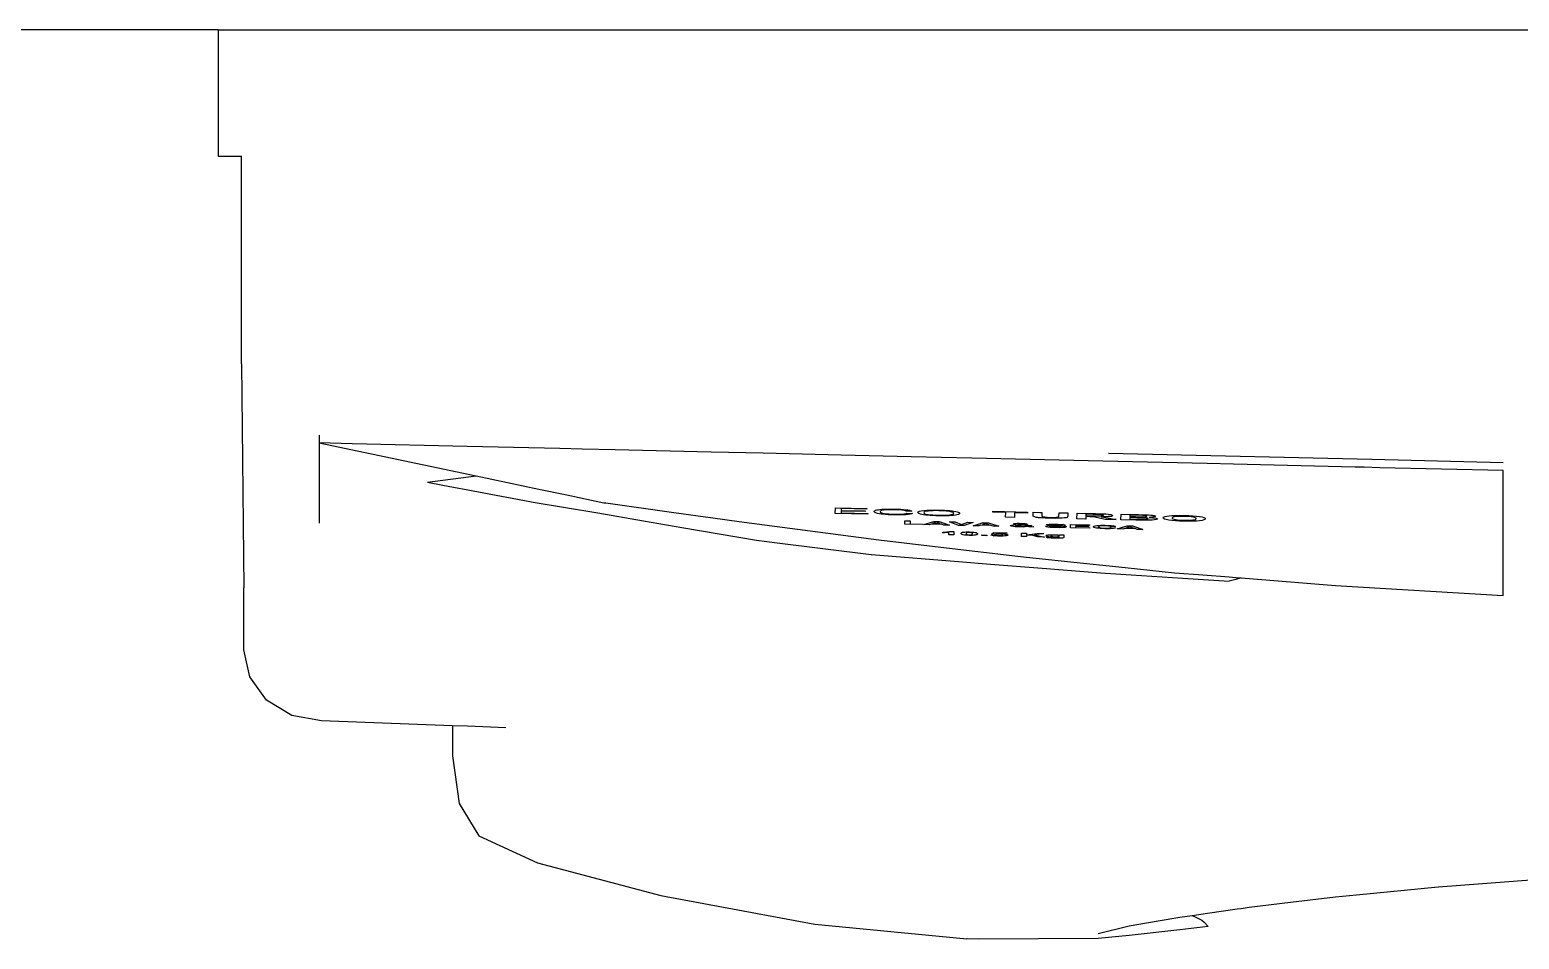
# Model space of a CAD drawing. Header units: metres. Extents: x 244.4 to 340.3, y -4.1 to 64.3.
# Drawn here: x 263.0566 to 263.2466, y 48.2439 to 48.36 of the extents above; entities that cross this region are included whole.
import ezdxf

# ---------------------------------------------------------------- set-up
doc = ezdxf.new("R2010")
doc.units = ezdxf.units.M
doc.layers.add('Edges', color=7, linetype='Continuous')

# ---------------------------------------------------------------- blocks, each defined once
blk = doc.blocks.new('Laundry Service Area pl')
at = {"layer": 'Edges'}
for p, q in [((3.4977, 2.41611), (2.7739, 2.41611)), ((3.4977, 2.41611), (3.4977, 2.39996)), ((3.4977, 2.41611), (3.49866, 2.41611)), ((3.49866, 2.41611), (3.50145, 2.41611)), ((3.50145, 2.41611), (3.50563, 2.41611)), ((3.50563, 2.41611), (3.51027, 2.41611)), ((3.51027, 2.41611), (3.55056, 2.41611)), ((3.55056, 2.41611), (3.55745, 2.41611)), ((3.55745, 2.41611), (3.56288, 2.41611)), ((3.56288, 2.41611), (4.06249, 2.41611)), ((3.4977, 2.39996), (3.50065, 2.39996)), ((3.50065, 2.37347), (3.50065, 2.39996)), ((3.50065, 2.37347), (3.50097, 2.3449)), ((3.51056, 2.36438), (3.51056, 2.36338)), ((3.51056, 2.36338), (3.53059, 2.35916)), ((3.51056, 2.36338), (3.51056, 2.35959)), ((3.51477, 2.36328), (3.51056, 2.36338)), ((3.52944, 2.36294), (3.51477, 2.36328)), ((3.54128, 2.36267), (3.52944, 2.36294)), ((3.54413, 2.3626), (3.54128, 2.36267)), ((3.54833, 2.3625), (3.54413, 2.3626)), ((3.56057, 2.36221), (3.54833, 2.3625)), ((3.56721, 2.36206), (3.56057, 2.36221)), ((3.57717, 2.36183), (3.56721, 2.36206)), ((3.58609, 2.36162), (3.57717, 2.36183)), ((3.59383, 2.36144), (3.58609, 2.36162)), ((3.62805, 2.36164), (3.61127, 2.36203)), ((3.64484, 2.36125), (3.62805, 2.36164)), ((3.60497, 2.36118), (3.59383, 2.36144)), ((3.61052, 2.36105), (3.60497, 2.36118)), ((3.62386, 2.36074), (3.61052, 2.36105)), ((3.62721, 2.36066), (3.62386, 2.36074)), ((3.64274, 2.36029), (3.62721, 2.36066)), ((3.64388, 2.36027), (3.64274, 2.36029)), ((3.64589, 2.36022), (3.64388, 2.36027)), ((3.66162, 2.36085), (3.64484, 2.36125)), ((3.66162, 2.35985), (3.64589, 2.36022)), ((3.66162, 2.34389), (3.66162, 2.35985)), ((3.51056, 2.35959), (3.51056, 2.35759)), ((3.52437, 2.35837), (3.53059, 2.35916)), ((3.52437, 2.35837), (3.52633, 2.358)), ((3.52633, 2.358), (3.53088, 2.35715)), ((3.53059, 2.35916), (3.53858, 2.35749)), ((3.51056, 2.35759), (3.51056, 2.35552)), ((3.53088, 2.35715), (3.53746, 2.35592)), ((3.53746, 2.35592), (3.53789, 2.35584)), ((3.53858, 2.35749), (3.54217, 2.35674)), ((3.54217, 2.35674), (3.54688, 2.35575)), ((3.51056, 2.35552), (3.51056, 2.35315)), ((3.53789, 2.35584), (3.5461, 2.35444)), ((3.5461, 2.35444), (3.55194, 2.35344)), ((3.54688, 2.35575), (3.54713, 2.35572)), ((3.54713, 2.35572), (3.55582, 2.35451)), ((3.55582, 2.35451), (3.56079, 2.35381)), ((3.5764, 2.35437), (3.57642, 2.35509)), ((3.58055, 2.35428), (3.5764, 2.35437)), ((3.57642, 2.35509), (3.58044, 2.355)), ((3.57715, 2.35468), (3.57714, 2.35444)), ((3.57714, 2.35444), (3.58055, 2.35437)), ((3.57716, 2.35499), (3.57715, 2.35477)), ((3.57715, 2.35477), (3.58022, 2.3547)), ((3.58022, 2.35462), (3.57715, 2.35468)), ((3.58044, 2.35492), (3.57716, 2.35499)), ((3.58022, 2.3547), (3.58022, 2.35462)), ((3.58044, 2.355), (3.58044, 2.35492)), ((3.58055, 2.35437), (3.58055, 2.35428)), ((3.58136, 2.35463), (3.58138, 2.35468)), ((3.58143, 2.35453), (3.58136, 2.35463)), ((3.58138, 2.35468), (3.58145, 2.35473)), ((3.58165, 2.35443), (3.58143, 2.35453)), ((3.58145, 2.35473), (3.58155, 2.35478)), ((3.58155, 2.35478), (3.5817, 2.35482)), ((3.58181, 2.35438), (3.58165, 2.35443)), ((3.5817, 2.35482), (3.58188, 2.35485)), ((3.58201, 2.35434), (3.58181, 2.35438)), ((3.58188, 2.35485), (3.5821, 2.35488)), ((3.58224, 2.3543), (3.58201, 2.35434)), ((3.5821, 2.35488), (3.58236, 2.35491)), ((3.58216, 2.35468), (3.58212, 2.35461)), ((3.58212, 2.35461), (3.58217, 2.35452)), ((3.5823, 2.35475), (3.58216, 2.35468)), ((3.58217, 2.35452), (3.58232, 2.35445)), ((3.5825, 2.35427), (3.58224, 2.3543)), ((3.58254, 2.3548), (3.5823, 2.35475)), ((3.58232, 2.35445), (3.58258, 2.35438)), ((3.58236, 2.35491), (3.58265, 2.35492)), ((3.5828, 2.35425), (3.5825, 2.35427)), ((3.5829, 2.35484), (3.58254, 2.3548)), ((3.58258, 2.35438), (3.58276, 2.35435)), ((3.58265, 2.35492), (3.58296, 2.35494)), ((3.58276, 2.35435), (3.58296, 2.35433)), ((3.58315, 2.35422), (3.5828, 2.35425)), ((3.58313, 2.35485), (3.5829, 2.35484)), ((3.58296, 2.35494), (3.58329, 2.35494)), ((3.58296, 2.35433), (3.58325, 2.35431)), ((3.58339, 2.35486), (3.58313, 2.35485)), ((3.58321, 2.35422), (3.58315, 2.35422)), ((3.58353, 2.35421), (3.58321, 2.35422)), ((3.58325, 2.35431), (3.58341, 2.3543)), ((3.58329, 2.35494), (3.58349, 2.35494)), ((3.58346, 2.35486), (3.58339, 2.35486)), ((3.58341, 2.3543), (3.5839, 2.35428)), ((3.58398, 2.35486), (3.58346, 2.35486)), ((3.58349, 2.35494), (3.58363, 2.35494)), ((3.58396, 2.35419), (3.58353, 2.35421)), ((3.58363, 2.35494), (3.58399, 2.35494)), ((3.5839, 2.35428), (3.5842, 2.35427)), ((3.58438, 2.35419), (3.58396, 2.35419)), ((3.58449, 2.35484), (3.58398, 2.35486)), ((3.58399, 2.35494), (3.58439, 2.35493)), ((3.5842, 2.35427), (3.58447, 2.35428)), ((3.58476, 2.35419), (3.58438, 2.35419)), ((3.58439, 2.35493), (3.58476, 2.35491)), ((3.58447, 2.35428), (3.58472, 2.35428)), ((3.5849, 2.3548), (3.58449, 2.35484)), ((3.58472, 2.35428), (3.58495, 2.3543)), ((3.58476, 2.35491), (3.58509, 2.35488)), ((3.58511, 2.3542), (3.58476, 2.35419)), ((3.58507, 2.35478), (3.5849, 2.3548)), ((3.58495, 2.3543), (3.58515, 2.35432)), ((3.58522, 2.35475), (3.58507, 2.35478)), ((3.58509, 2.35488), (3.58539, 2.35485)), ((3.58543, 2.35422), (3.58511, 2.3542)), ((3.58515, 2.35432), (3.58531, 2.35435)), ((3.58546, 2.35467), (3.58522, 2.35475)), ((3.58531, 2.35435), (3.58544, 2.35438)), ((3.58539, 2.35485), (3.58566, 2.35482)), ((3.58571, 2.35425), (3.58543, 2.35422)), ((3.58544, 2.35438), (3.58553, 2.35442)), ((3.58618, 2.35468), (3.58546, 2.35467)), ((3.58553, 2.35442), (3.58627, 2.35438)), ((3.58566, 2.35482), (3.58587, 2.35478)), ((3.58594, 2.35429), (3.58571, 2.35425)), ((3.58587, 2.35478), (3.58605, 2.35473)), ((3.58613, 2.35433), (3.58594, 2.35429)), ((3.58605, 2.35473), (3.58618, 2.35468)), ((3.58627, 2.35438), (3.58613, 2.35433)), ((3.58695, 2.35449), (3.587, 2.35457)), ((3.58703, 2.3544), (3.58695, 2.35449)), ((3.587, 2.35457), (3.58714, 2.35465)), ((3.58727, 2.3543), (3.58703, 2.3544)), ((3.58714, 2.35465), (3.58738, 2.35471)), ((3.58744, 2.35426), (3.58727, 2.3543)), ((3.58738, 2.35471), (3.5877, 2.35476)), ((3.58766, 2.35422), (3.58744, 2.35426)), ((3.58791, 2.35418), (3.58766, 2.35422)), ((3.5877, 2.35476), (3.5881, 2.35479)), ((3.58775, 2.35455), (3.58771, 2.35447)), ((3.58771, 2.35447), (3.58774, 2.35441)), ((3.58774, 2.35441), (3.58784, 2.35435)), ((3.58785, 2.35461), (3.58775, 2.35455)), ((3.58784, 2.35435), (3.58801, 2.3543)), ((3.58803, 2.35466), (3.58785, 2.35461)), ((3.5882, 2.35415), (3.58791, 2.35418)), ((3.58801, 2.3543), (3.58824, 2.35426)), ((3.58828, 2.35469), (3.58803, 2.35466)), ((3.5881, 2.35479), (3.58856, 2.35481)), ((3.58852, 2.35412), (3.5882, 2.35415)), ((3.58824, 2.35426), (3.58853, 2.35422)), ((3.58858, 2.35472), (3.58828, 2.35469)), ((3.58886, 2.3541), (3.58852, 2.35412)), ((3.58853, 2.35422), (3.58885, 2.35419)), ((3.58856, 2.35481), (3.58906, 2.35482)), ((3.5889, 2.35473), (3.58858, 2.35472)), ((3.58885, 2.35419), (3.58921, 2.35417)), ((3.58922, 2.35408), (3.58886, 2.3541)), ((3.58925, 2.35474), (3.5889, 2.35473)), ((3.58906, 2.35482), (3.58962, 2.35481)), ((3.58921, 2.35417), (3.5896, 2.35415)), ((3.5896, 2.35407), (3.58922, 2.35408)), ((3.58962, 2.35473), (3.58925, 2.35474)), ((3.5896, 2.35415), (3.58999, 2.35415)), ((3.58995, 2.35407), (3.5896, 2.35407)), ((3.58962, 2.35481), (3.59, 2.3548)), ((3.59015, 2.35471), (3.58962, 2.35473)), ((3.5903, 2.35407), (3.58995, 2.35407)), ((3.58999, 2.35415), (3.59035, 2.35415)), ((3.59, 2.3548), (3.59035, 2.35479)), ((3.59061, 2.35468), (3.59015, 2.35471)), ((3.59063, 2.35407), (3.5903, 2.35407)), ((3.59035, 2.35479), (3.59069, 2.35476)), ((3.59035, 2.35415), (3.59068, 2.35417)), ((3.591, 2.35462), (3.59061, 2.35468)), ((3.59095, 2.35409), (3.59063, 2.35407)), ((3.59068, 2.35417), (3.59096, 2.3542)), ((3.59069, 2.35476), (3.59101, 2.35474)), ((3.59124, 2.3541), (3.59095, 2.35409)), ((3.59096, 2.3542), (3.5912, 2.35423)), ((3.59128, 2.35456), (3.591, 2.35462)), ((3.59101, 2.35474), (3.5913, 2.3547)), ((3.5912, 2.35423), (3.59137, 2.35428)), ((3.5915, 2.35413), (3.59124, 2.3541)), ((3.59145, 2.35448), (3.59128, 2.35456)), ((3.5913, 2.3547), (3.59155, 2.35467)), ((3.59137, 2.35428), (3.59147, 2.35434)), ((3.59151, 2.3544), (3.59145, 2.35448)), ((3.59147, 2.35434), (3.59151, 2.3544)), ((3.59173, 2.35416), (3.5915, 2.35413)), ((3.59155, 2.35467), (3.59177, 2.35463)), ((3.59192, 2.35419), (3.59173, 2.35416)), ((3.59177, 2.35463), (3.59195, 2.35458)), ((3.59207, 2.35424), (3.59192, 2.35419)), ((3.59195, 2.35458), (3.59209, 2.35454)), ((3.59218, 2.35428), (3.59207, 2.35424)), ((3.59209, 2.35454), (3.59219, 2.35449)), ((3.59224, 2.35433), (3.59218, 2.35428)), ((3.59219, 2.35449), (3.59225, 2.35444)), ((3.59226, 2.35438), (3.59224, 2.35433)), ((3.59225, 2.35444), (3.59226, 2.35438)), ((3.59651, 2.35453), (3.59651, 2.35465)), ((3.59651, 2.35465), (3.60093, 2.35456)), ((3.59816, 2.35449), (3.59651, 2.35453)), ((3.59814, 2.3539), (3.59816, 2.35449)), ((3.59928, 2.35447), (3.59926, 2.35387)), ((3.60092, 2.35443), (3.59928, 2.35447)), ((3.60093, 2.35456), (3.60092, 2.35443)), ((3.60163, 2.35416), (3.60164, 2.35454)), ((3.60166, 2.35405), (3.60163, 2.35416)), ((3.60164, 2.35454), (3.60251, 2.35452)), ((3.60174, 2.35397), (3.60166, 2.35405)), ((3.60251, 2.35452), (3.60277, 2.35451)), ((3.60277, 2.35451), (3.60275, 2.35413)), ((3.60275, 2.35413), (3.60279, 2.354)), ((3.60279, 2.354), (3.60291, 2.35396)), ((3.60489, 2.35395), (3.60494, 2.35407)), ((3.60494, 2.35407), (3.60495, 2.35447)), ((3.60495, 2.35447), (3.60607, 2.35444)), ((3.60606, 2.35406), (3.60604, 2.35395)), ((3.60607, 2.35444), (3.60606, 2.35406)), ((3.60724, 2.3537), (3.60726, 2.35442)), ((3.60726, 2.35442), (3.60962, 2.35437)), ((3.60837, 2.35397), (3.60836, 2.35367)), ((3.60838, 2.35427), (3.60837, 2.35409)), ((3.60837, 2.35409), (3.6092, 2.35407)), ((3.6086, 2.35397), (3.60837, 2.35397)), ((3.60925, 2.35425), (3.60838, 2.35427)), ((3.6092, 2.35407), (3.60986, 2.35406)), ((3.61007, 2.35423), (3.60925, 2.35425)), ((3.60962, 2.35437), (3.61039, 2.35434)), ((3.60986, 2.35406), (3.61021, 2.35406)), ((3.61031, 2.35422), (3.61007, 2.35423)), ((3.61021, 2.35406), (3.61039, 2.35406)), ((3.61049, 2.35419), (3.61031, 2.35422)), ((3.61039, 2.35434), (3.61091, 2.35432)), ((3.61039, 2.35406), (3.61052, 2.35408)), ((3.6106, 2.35417), (3.61049, 2.35419)), ((3.61052, 2.35408), (3.61061, 2.3541)), ((3.61064, 2.35413), (3.6106, 2.35417)), ((3.61061, 2.3541), (3.61064, 2.35413)), ((3.61091, 2.35432), (3.61127, 2.35428)), ((3.61142, 2.35399), (3.61122, 2.35397)), ((3.61127, 2.35428), (3.61156, 2.35423)), ((3.61159, 2.35401), (3.61142, 2.35399)), ((3.61156, 2.35423), (3.61174, 2.35418)), ((3.6117, 2.35404), (3.61159, 2.35401)), ((3.61177, 2.35408), (3.6117, 2.35404)), ((3.61174, 2.35418), (3.61179, 2.35412)), ((3.61179, 2.35412), (3.61177, 2.35408)), ((3.61284, 2.35357), (3.61286, 2.35429)), ((3.61286, 2.35429), (3.61508, 2.35425)), ((3.61398, 2.35415), (3.61397, 2.35398)), ((3.61397, 2.35398), (3.61471, 2.35397)), ((3.61462, 2.35414), (3.61398, 2.35415)), ((3.61558, 2.35411), (3.61462, 2.35414)), ((3.61508, 2.35425), (3.61606, 2.35422)), ((3.61583, 2.3541), (3.61558, 2.35411)), ((3.616, 2.35408), (3.61583, 2.3541)), ((3.61598, 2.35397), (3.6161, 2.35399)), ((3.61611, 2.35405), (3.616, 2.35408)), ((3.61606, 2.35422), (3.61637, 2.3542)), ((3.6161, 2.35399), (3.61614, 2.35402)), ((3.61614, 2.35402), (3.61611, 2.35405)), ((3.61637, 2.3542), (3.61664, 2.35417)), ((3.61664, 2.35417), (3.61688, 2.35414)), ((3.61688, 2.35414), (3.61707, 2.35411)), ((3.61707, 2.35411), (3.61719, 2.35406)), ((3.61724, 2.35402), (3.61718, 2.35397)), ((3.61719, 2.35406), (3.61724, 2.35402)), ((3.61829, 2.35391), (3.61848, 2.35399)), ((3.61848, 2.35399), (3.61871, 2.35404)), ((3.61871, 2.35404), (3.619, 2.35408)), ((3.619, 2.35408), (3.61935, 2.35411)), ((3.61935, 2.35411), (3.61972, 2.35413)), ((3.61972, 2.35413), (3.62028, 2.35414)), ((3.62004, 2.35399), (3.61981, 2.35397)), ((3.6203, 2.354), (3.62004, 2.35399)), ((3.62028, 2.35414), (3.62092, 2.35413)), ((3.6206, 2.35401), (3.6203, 2.354)), ((3.62093, 2.35401), (3.6206, 2.35401)), ((3.62092, 2.35413), (3.6215, 2.35411)), ((3.62126, 2.354), (3.62093, 2.35401)), ((3.62155, 2.35398), (3.62126, 2.354)), ((3.6215, 2.35411), (3.62185, 2.35409)), ((3.62181, 2.35395), (3.62155, 2.35398)), ((3.62185, 2.35409), (3.62202, 2.35408)), ((3.62202, 2.35408), (3.62248, 2.35404)), ((3.62248, 2.35404), (3.62288, 2.35399)), ((3.62288, 2.35399), (3.6232, 2.35393)), ((3.55194, 2.35344), (3.55685, 2.3526)), ((3.55685, 2.3526), (3.56636, 2.35098)), ((3.56079, 2.35381), (3.56415, 2.35334)), ((3.56415, 2.35334), (3.57061, 2.35251)), ((3.57061, 2.35251), (3.58197, 2.35103)), ((3.58529, 2.35301), (3.5853, 2.35343)), ((3.58757, 2.35295), (3.58529, 2.35301)), ((3.5853, 2.35343), (3.58595, 2.35342)), ((3.58595, 2.35342), (3.58594, 2.35306)), ((3.58594, 2.35306), (3.58757, 2.35303)), ((3.58757, 2.35303), (3.58757, 2.35295)), ((3.58771, 2.35295), (3.58898, 2.35336)), ((3.5884, 2.35294), (3.58771, 2.35295)), ((3.58867, 2.35303), (3.5884, 2.35294)), ((3.58997, 2.353), (3.58867, 2.35303)), ((3.58932, 2.35325), (3.58887, 2.3531)), ((3.58887, 2.3531), (3.58976, 2.35308)), ((3.58898, 2.35336), (3.58967, 2.35334)), ((3.58976, 2.35308), (3.58932, 2.35325)), ((3.58967, 2.35334), (3.59096, 2.35288)), ((3.59025, 2.35289), (3.58997, 2.353)), ((3.59096, 2.35288), (3.59025, 2.35289)), ((3.59088, 2.35204), (3.59103, 2.35208)), ((3.59214, 2.35285), (3.59099, 2.35331)), ((3.59099, 2.35331), (3.5917, 2.35329)), ((3.59103, 2.35208), (3.59153, 2.35207)), ((3.5917, 2.35329), (3.59251, 2.35296)), ((3.59283, 2.35284), (3.59214, 2.35285)), ((3.59251, 2.35296), (3.59331, 2.35326)), ((3.59401, 2.35324), (3.59283, 2.35284)), ((3.59331, 2.35326), (3.59401, 2.35324)), ((3.594, 2.35281), (3.59528, 2.35321)), ((3.5947, 2.35279), (3.594, 2.35281)), ((3.59497, 2.35289), (3.5947, 2.35279)), ((3.59626, 2.35286), (3.59497, 2.35289)), ((3.59561, 2.35311), (3.59517, 2.35296)), ((3.59517, 2.35296), (3.59605, 2.35294)), ((3.59528, 2.35321), (3.59597, 2.3532)), ((3.59605, 2.35294), (3.59561, 2.35311)), ((3.59597, 2.3532), (3.59726, 2.35274)), ((3.59654, 2.35275), (3.59626, 2.35286)), ((3.59726, 2.35274), (3.59654, 2.35275)), ((3.59926, 2.35387), (3.59814, 2.3539)), ((3.59873, 2.35282), (3.59878, 2.35286)), ((3.59875, 2.3528), (3.59873, 2.35282)), ((3.59879, 2.35278), (3.59875, 2.3528)), ((3.59878, 2.35286), (3.59892, 2.35289)), ((3.59887, 2.35276), (3.59879, 2.35278)), ((3.59897, 2.35274), (3.59887, 2.35276)), ((3.59892, 2.35289), (3.59916, 2.35292)), ((3.59914, 2.35271), (3.59897, 2.35274)), ((3.59935, 2.35269), (3.59914, 2.35271)), ((3.59915, 2.35304), (3.59921, 2.35308)), ((3.59917, 2.35302), (3.59915, 2.35304)), ((3.59916, 2.35292), (3.59933, 2.35297)), ((3.59923, 2.35299), (3.59917, 2.35302)), ((3.59921, 2.35308), (3.59928, 2.35309)), ((3.59933, 2.35297), (3.59923, 2.35299)), ((3.59928, 2.35309), (3.59939, 2.3531)), ((3.59948, 2.35285), (3.59933, 2.35297)), ((3.5996, 2.35268), (3.59935, 2.35269)), ((3.5994, 2.35283), (3.59937, 2.35281)), ((3.59937, 2.35281), (3.5994, 2.35279)), ((3.59939, 2.3531), (3.59952, 2.35311)), ((3.59948, 2.35285), (3.5994, 2.35283)), ((3.5994, 2.35279), (3.5995, 2.35276)), ((3.59961, 2.35287), (3.59948, 2.35285)), ((3.5995, 2.35276), (3.59966, 2.35275)), ((3.59952, 2.35311), (3.59967, 2.35312)), ((3.59988, 2.35267), (3.5996, 2.35268)), ((3.5998, 2.35288), (3.59961, 2.35287)), ((3.59966, 2.35275), (3.59985, 2.35274)), ((3.59967, 2.35312), (3.59985, 2.35312)), ((3.59984, 2.35305), (3.59978, 2.35304)), ((3.59978, 2.35304), (3.59979, 2.35301)), ((3.59979, 2.35301), (3.59989, 2.35299)), ((3.60014, 2.35274), (3.5998, 2.35288)), ((3.59994, 2.35306), (3.59984, 2.35305)), ((3.59985, 2.35312), (3.60006, 2.35311)), ((3.59985, 2.35274), (3.6, 2.35274)), ((3.60016, 2.35267), (3.59988, 2.35267)), ((3.59989, 2.35299), (3.60005, 2.35296)), ((3.60007, 2.35306), (3.59994, 2.35306)), ((3.6, 2.35274), (3.60014, 2.35274)), ((3.60005, 2.35296), (3.60022, 2.35298)), ((3.60006, 2.35311), (3.60026, 2.35311)), ((3.60021, 2.35305), (3.60007, 2.35306)), ((3.60014, 2.35274), (3.60028, 2.35275)), ((3.60041, 2.35267), (3.60016, 2.35267)), ((3.60031, 2.35304), (3.60021, 2.35305)), ((3.60022, 2.35298), (3.60036, 2.35299)), ((3.60026, 2.35311), (3.60043, 2.3531)), ((3.60028, 2.35275), (3.60041, 2.35267)), ((3.60038, 2.35302), (3.60031, 2.35304)), ((3.60036, 2.35299), (3.6004, 2.35301)), ((3.60065, 2.35293), (3.60036, 2.35291)), ((3.60036, 2.35291), (3.6008, 2.35282)), ((3.6004, 2.35301), (3.60038, 2.35302)), ((3.60062, 2.35268), (3.60041, 2.35267)), ((3.60043, 2.3531), (3.60058, 2.35309)), ((3.60058, 2.35309), (3.60071, 2.35307)), ((3.60083, 2.3527), (3.60062, 2.35268)), ((3.60083, 2.35295), (3.60065, 2.35293)), ((3.60071, 2.35307), (3.60082, 2.35305)), ((3.6008, 2.35282), (3.60088, 2.35284)), ((3.60082, 2.35305), (3.60089, 2.35303)), ((3.60092, 2.35297), (3.60083, 2.35295)), ((3.60108, 2.35266), (3.60083, 2.3527)), ((3.60088, 2.35284), (3.60094, 2.35286)), ((3.60089, 2.35303), (3.60093, 2.35302)), ((3.60093, 2.35302), (3.60092, 2.35297)), ((3.60094, 2.35286), (3.6015, 2.35283)), ((3.60136, 2.35263), (3.60108, 2.35266)), ((3.60136, 2.35278), (3.60122, 2.35275)), ((3.60122, 2.35275), (3.60149, 2.35272)), ((3.6015, 2.35283), (3.60136, 2.35278)), ((3.60173, 2.35269), (3.60136, 2.35263)), ((3.60149, 2.35272), (3.60173, 2.35269)), ((3.60185, 2.35393), (3.60174, 2.35397)), ((3.60205, 2.35388), (3.60185, 2.35393)), ((3.60226, 2.35385), (3.60205, 2.35388)), ((3.60233, 2.35384), (3.60226, 2.35385)), ((3.6027, 2.35381), (3.60233, 2.35384)), ((3.6032, 2.35378), (3.6027, 2.35381)), ((3.60291, 2.35396), (3.60313, 2.35393)), ((3.60313, 2.35393), (3.60345, 2.3539)), ((3.6039, 2.35376), (3.6032, 2.35378)), ((3.60328, 2.35271), (3.60323, 2.35274)), ((3.60336, 2.35268), (3.60328, 2.35271)), ((3.60335, 2.35292), (3.60339, 2.35295)), ((3.60337, 2.35289), (3.60335, 2.35292)), ((3.60347, 2.35265), (3.60336, 2.35268)), ((3.60343, 2.35287), (3.60337, 2.35289)), ((3.60339, 2.35295), (3.6035, 2.35298)), ((3.60352, 2.35285), (3.60343, 2.35287)), ((3.60345, 2.3539), (3.60387, 2.35388)), ((3.60347, 2.35265), (3.60387, 2.35274)), ((3.60362, 2.35262), (3.60347, 2.35265)), ((3.6035, 2.35298), (3.60367, 2.353)), ((3.60365, 2.35283), (3.60352, 2.35285)), ((3.6038, 2.3526), (3.60362, 2.35262)), ((3.60378, 2.35281), (3.60365, 2.35283)), ((3.60367, 2.353), (3.6039, 2.35301)), ((3.60394, 2.3528), (3.60378, 2.35281)), ((3.60402, 2.35259), (3.6038, 2.3526)), ((3.60387, 2.35388), (3.60429, 2.35388)), ((3.60387, 2.35274), (3.60395, 2.3527)), ((3.6045, 2.35375), (3.6039, 2.35376)), ((3.6039, 2.35301), (3.60419, 2.35302)), ((3.60439, 2.35277), (3.60394, 2.3528)), ((3.60395, 2.3527), (3.6041, 2.35267)), ((3.60401, 2.35293), (3.60398, 2.35291)), ((3.60398, 2.35291), (3.604, 2.3529)), ((3.604, 2.3529), (3.60408, 2.35288)), ((3.60408, 2.35294), (3.60401, 2.35293)), ((3.60428, 2.35257), (3.60402, 2.35259)), ((3.60428, 2.35294), (3.60408, 2.35294)), ((3.60408, 2.35288), (3.60429, 2.35286)), ((3.6041, 2.35267), (3.60431, 2.35265)), ((3.60419, 2.35302), (3.60454, 2.35301)), ((3.60453, 2.35294), (3.60428, 2.35294)), ((3.60457, 2.35257), (3.60428, 2.35257)), ((3.60429, 2.35388), (3.60459, 2.35389)), ((3.60429, 2.35286), (3.60509, 2.35282)), ((3.60431, 2.35265), (3.60457, 2.35264)), ((3.60491, 2.35274), (3.60439, 2.35277)), ((3.60497, 2.35376), (3.6045, 2.35375)), ((3.60477, 2.35293), (3.60453, 2.35294)), ((3.60454, 2.35301), (3.60483, 2.353)), ((3.60457, 2.35264), (3.60485, 2.35264)), ((3.60495, 2.35256), (3.60457, 2.35257)), ((3.60459, 2.35389), (3.60479, 2.35392)), ((3.60495, 2.35292), (3.60477, 2.35293)), ((3.60479, 2.35392), (3.60489, 2.35395)), ((3.60483, 2.353), (3.60508, 2.35299)), ((3.60485, 2.35264), (3.60505, 2.35265)), ((3.60505, 2.35272), (3.60491, 2.35274)), ((3.60506, 2.3529), (3.60495, 2.35292)), ((3.60527, 2.35257), (3.60495, 2.35256)), ((3.60534, 2.35377), (3.60497, 2.35376)), ((3.60515, 2.35271), (3.60505, 2.35272)), ((3.60505, 2.35265), (3.60517, 2.35266)), ((3.60513, 2.35287), (3.60506, 2.3529)), ((3.60508, 2.35299), (3.60529, 2.35298)), ((3.60509, 2.35282), (3.60538, 2.35279)), ((3.60546, 2.35296), (3.60513, 2.35287)), ((3.60521, 2.35268), (3.60515, 2.35271)), ((3.60517, 2.35266), (3.60521, 2.35268)), ((3.60552, 2.35258), (3.60527, 2.35257)), ((3.60529, 2.35298), (3.60546, 2.35296)), ((3.60563, 2.3538), (3.60534, 2.35377)), ((3.60538, 2.35279), (3.60559, 2.35277)), ((3.60546, 2.35296), (3.60559, 2.35293)), ((3.60571, 2.3526), (3.60552, 2.35258)), ((3.60559, 2.35293), (3.60569, 2.35291)), ((3.60559, 2.35277), (3.60574, 2.35274)), ((3.60584, 2.35384), (3.60563, 2.3538)), ((3.60569, 2.35291), (3.60575, 2.35288)), ((3.60583, 2.35263), (3.60571, 2.3526)), ((3.60574, 2.35274), (3.60584, 2.35271)), ((3.60575, 2.35288), (3.60578, 2.35285)), ((3.60587, 2.35267), (3.60583, 2.35263)), ((3.60597, 2.35388), (3.60584, 2.35384)), ((3.60584, 2.35271), (3.60587, 2.35267)), ((3.60604, 2.35395), (3.60597, 2.35388)), ((3.60642, 2.35253), (3.60643, 2.35296)), ((3.60888, 2.35248), (3.60642, 2.35253)), ((3.60643, 2.35296), (3.60883, 2.35291)), ((3.60708, 2.35271), (3.60707, 2.35259)), ((3.60707, 2.35259), (3.60888, 2.35255)), ((3.60883, 2.35284), (3.60708, 2.35288)), ((3.60708, 2.35288), (3.60708, 2.35278)), ((3.60708, 2.35278), (3.60871, 2.35274)), ((3.6087, 2.35267), (3.60708, 2.35271)), ((3.60836, 2.35367), (3.60724, 2.3537)), ((3.60893, 2.35396), (3.6086, 2.35397)), ((3.60871, 2.35274), (3.6087, 2.35267)), ((3.60883, 2.35291), (3.60883, 2.35284)), ((3.60888, 2.35255), (3.60888, 2.35248)), ((3.60916, 2.35395), (3.60893, 2.35396)), ((3.60933, 2.35393), (3.60916, 2.35395)), ((3.6095, 2.35391), (3.60933, 2.35393)), ((3.60933, 2.35268), (3.60936, 2.35273)), ((3.60935, 2.35263), (3.60933, 2.35268)), ((3.60943, 2.35259), (3.60935, 2.35263)), ((3.60936, 2.35273), (3.60944, 2.35277)), ((3.60956, 2.35254), (3.60943, 2.35259)), ((3.60944, 2.35277), (3.60957, 2.35281)), ((3.61008, 2.35379), (3.6095, 2.35391)), ((3.60974, 2.35251), (3.60956, 2.35254)), ((3.60957, 2.35281), (3.60975, 2.35284)), ((3.60996, 2.35248), (3.60974, 2.35251)), ((3.60975, 2.35284), (3.60998, 2.35286)), ((3.61021, 2.35245), (3.60996, 2.35248)), ((3.60998, 2.35286), (3.61024, 2.35287)), ((3.61002, 2.35271), (3.61, 2.35267)), ((3.61, 2.35267), (3.61002, 2.35263)), ((3.61006, 2.35274), (3.61002, 2.35271)), ((3.61002, 2.35263), (3.61006, 2.3526)), ((3.61013, 2.35276), (3.61006, 2.35274)), ((3.61006, 2.3526), (3.61013, 2.35257)), ((3.61089, 2.35362), (3.61008, 2.35379)), ((3.61023, 2.35278), (3.61013, 2.35276)), ((3.61013, 2.35257), (3.61022, 2.35255)), ((3.61049, 2.35244), (3.61021, 2.35245)), ((3.61022, 2.35255), (3.61034, 2.35253)), ((3.61035, 2.35279), (3.61023, 2.35278)), ((3.61024, 2.35287), (3.61053, 2.35288)), ((3.61067, 2.35395), (3.61032, 2.35395)), ((3.61032, 2.35395), (3.61065, 2.35391)), ((3.61034, 2.35253), (3.61048, 2.35252)), ((3.61049, 2.3528), (3.61035, 2.35279)), ((3.61048, 2.35252), (3.61063, 2.35251)), ((3.61065, 2.3528), (3.61049, 2.3528)), ((3.6108, 2.35243), (3.61049, 2.35244)), ((3.61053, 2.35288), (3.61085, 2.35287)), ((3.61063, 2.35251), (3.6108, 2.3525)), ((3.61065, 2.35391), (3.61092, 2.35387)), ((3.61082, 2.3528), (3.61065, 2.3528)), ((3.61096, 2.35396), (3.61067, 2.35395)), ((3.6108, 2.3525), (3.61104, 2.3525)), ((3.61105, 2.35242), (3.6108, 2.35243)), ((3.61106, 2.35279), (3.61082, 2.3528)), ((3.61085, 2.35287), (3.61114, 2.35286)), ((3.61223, 2.35359), (3.61089, 2.35362)), ((3.61092, 2.35387), (3.6112, 2.35382)), ((3.61122, 2.35397), (3.61096, 2.35396)), ((3.61104, 2.3525), (3.61125, 2.35251)), ((3.61128, 2.35242), (3.61105, 2.35242)), ((3.61126, 2.35277), (3.61106, 2.35279)), ((3.61114, 2.35286), (3.61139, 2.35285)), ((3.6112, 2.35382), (3.61156, 2.35374)), ((3.61125, 2.35251), (3.61133, 2.35252)), ((3.61141, 2.35274), (3.61126, 2.35277)), ((3.61148, 2.35243), (3.61128, 2.35242)), ((3.61133, 2.35252), (3.61141, 2.35254)), ((3.61139, 2.35285), (3.61162, 2.35283)), ((3.6115, 2.35271), (3.61141, 2.35274)), ((3.61141, 2.35254), (3.61152, 2.35258)), ((3.61166, 2.35244), (3.61148, 2.35243)), ((3.61215, 2.35272), (3.6115, 2.35271)), ((3.61152, 2.35258), (3.61196, 2.35248)), ((3.61156, 2.35374), (3.61223, 2.35359)), ((3.61162, 2.35283), (3.61182, 2.3528)), ((3.61182, 2.35246), (3.61166, 2.35244)), ((3.61182, 2.3528), (3.61192, 2.35279)), ((3.61196, 2.35248), (3.61182, 2.35246)), ((3.61192, 2.35279), (3.61201, 2.35276)), ((3.61207, 2.3525), (3.61196, 2.35248)), ((3.61201, 2.35276), (3.61215, 2.35272)), ((3.61215, 2.35254), (3.61207, 2.3525)), ((3.61238, 2.3524), (3.61366, 2.3528)), ((3.61308, 2.35238), (3.61238, 2.3524)), ((3.61473, 2.35353), (3.61284, 2.35357)), ((3.61335, 2.35247), (3.61308, 2.35238)), ((3.61464, 2.35245), (3.61335, 2.35247)), ((3.61399, 2.35269), (3.61355, 2.35254)), ((3.61355, 2.35254), (3.61443, 2.35252)), ((3.61366, 2.3528), (3.61435, 2.35279)), ((3.61397, 2.35386), (3.61397, 2.35367)), ((3.61488, 2.35384), (3.61397, 2.35386)), ((3.61397, 2.35367), (3.615, 2.35365)), ((3.61443, 2.35252), (3.61399, 2.35269)), ((3.61435, 2.35279), (3.61564, 2.35232)), ((3.61492, 2.35234), (3.61464, 2.35245)), ((3.61471, 2.35397), (3.61552, 2.35395)), ((3.61608, 2.35351), (3.61473, 2.35353)), ((3.61551, 2.35383), (3.61488, 2.35384)), ((3.61564, 2.35232), (3.61492, 2.35234)), ((3.615, 2.35365), (3.61577, 2.35364)), ((3.61587, 2.35381), (3.61551, 2.35383)), ((3.61552, 2.35395), (3.61578, 2.35396)), ((3.61577, 2.35364), (3.616, 2.35364)), ((3.61578, 2.35396), (3.61598, 2.35397)), ((3.61607, 2.35379), (3.61587, 2.35381)), ((3.616, 2.35364), (3.61618, 2.35366)), ((3.61622, 2.35377), (3.61607, 2.35379)), ((3.6165, 2.35351), (3.61608, 2.35351)), ((3.61618, 2.35366), (3.6163, 2.35368)), ((3.61631, 2.35374), (3.61622, 2.35377)), ((3.6163, 2.35368), (3.61634, 2.35371)), ((3.61634, 2.35371), (3.61631, 2.35374)), ((3.61677, 2.3539), (3.61645, 2.35388)), ((3.61645, 2.35388), (3.6169, 2.35384)), ((3.61684, 2.35353), (3.6165, 2.35351)), ((3.61702, 2.35393), (3.61677, 2.3539)), ((3.61711, 2.35355), (3.61684, 2.35353)), ((3.6169, 2.35384), (3.61723, 2.3538)), ((3.61718, 2.35397), (3.61702, 2.35393)), ((3.61732, 2.35359), (3.61711, 2.35355)), ((3.61723, 2.3538), (3.61743, 2.35374)), ((3.61745, 2.35363), (3.61732, 2.35359)), ((3.61743, 2.35374), (3.6175, 2.35368)), ((3.6175, 2.35368), (3.61745, 2.35363)), ((3.61822, 2.35381), (3.61829, 2.35391)), ((3.61827, 2.35373), (3.61822, 2.35381)), ((3.6184, 2.35366), (3.61827, 2.35373)), ((3.61863, 2.35359), (3.6184, 2.35366)), ((3.61895, 2.35353), (3.61863, 2.35359)), ((3.61934, 2.35348), (3.61895, 2.35353)), ((3.6198, 2.35343), (3.61934, 2.35348)), ((3.61941, 2.35385), (3.61938, 2.35379)), ((3.61938, 2.35379), (3.6194, 2.35373)), ((3.6194, 2.35373), (3.61948, 2.35368)), ((3.61949, 2.3539), (3.61941, 2.35385)), ((3.61948, 2.35368), (3.61962, 2.35364)), ((3.61962, 2.35394), (3.61949, 2.3539)), ((3.61981, 2.35397), (3.61962, 2.35394)), ((3.61962, 2.35364), (3.61981, 2.3536)), ((3.62033, 2.35341), (3.6198, 2.35343)), ((3.61981, 2.3536), (3.62004, 2.35356)), ((3.62004, 2.35356), (3.6203, 2.35354)), ((3.6203, 2.35354), (3.62059, 2.35352)), ((3.62091, 2.35339), (3.62033, 2.35341)), ((3.62059, 2.35352), (3.62091, 2.35351)), ((3.62091, 2.35351), (3.62123, 2.35351)), ((3.62149, 2.35338), (3.62091, 2.35339)), ((3.62123, 2.35351), (3.62152, 2.35351)), ((3.62164, 2.35338), (3.62149, 2.35338)), ((3.62152, 2.35351), (3.62168, 2.35352)), ((3.62201, 2.35339), (3.62164, 2.35338)), ((3.62168, 2.35352), (3.62178, 2.35353)), ((3.62178, 2.35353), (3.62202, 2.35355)), ((3.62204, 2.35392), (3.62181, 2.35395)), ((3.62247, 2.35341), (3.62201, 2.35339)), ((3.62202, 2.35355), (3.6222, 2.35358)), ((3.62222, 2.35388), (3.62204, 2.35392)), ((3.6222, 2.35358), (3.62234, 2.35362)), ((3.62235, 2.35384), (3.62222, 2.35388)), ((3.62234, 2.35362), (3.62242, 2.35367)), ((3.62243, 2.35379), (3.62235, 2.35384)), ((3.62242, 2.35367), (3.62245, 2.35373)), ((3.62245, 2.35373), (3.62243, 2.35379)), ((3.62287, 2.35344), (3.62247, 2.35341)), ((3.62319, 2.35349), (3.62287, 2.35344)), ((3.62342, 2.35355), (3.62319, 2.35349)), ((3.6232, 2.35393), (3.62343, 2.35386)), ((3.62356, 2.35362), (3.62342, 2.35355)), ((3.62343, 2.35386), (3.62357, 2.35378)), ((3.62361, 2.3537), (3.62356, 2.35362)), ((3.62357, 2.35378), (3.62361, 2.3537)), ((3.56636, 2.35098), (3.56899, 2.35065)), ((3.56899, 2.35065), (3.58099, 2.34914)), ((3.58197, 2.35103), (3.58519, 2.35064)), ((3.58519, 2.35064), (3.59059, 2.35)), ((3.5901, 2.35191), (3.59011, 2.35199)), ((3.59033, 2.35192), (3.5901, 2.35191)), ((3.59011, 2.35199), (3.59036, 2.352)), ((3.59054, 2.35193), (3.59033, 2.35192)), ((3.59036, 2.352), (3.59064, 2.35202)), ((3.59073, 2.35194), (3.59054, 2.35193)), ((3.59064, 2.35202), (3.59088, 2.35204)), ((3.59091, 2.35196), (3.59073, 2.35194)), ((3.5909, 2.35164), (3.59091, 2.35196)), ((3.59152, 2.35163), (3.5909, 2.35164)), ((3.59153, 2.35207), (3.59152, 2.35163)), ((3.59245, 2.35182), (3.59248, 2.35188)), ((3.59247, 2.35177), (3.59245, 2.35182)), ((3.59252, 2.35172), (3.59247, 2.35177)), ((3.59248, 2.35188), (3.59254, 2.35193)), ((3.59261, 2.35168), (3.59252, 2.35172)), ((3.59254, 2.35193), (3.59264, 2.35197)), ((3.59274, 2.35165), (3.59261, 2.35168)), ((3.59264, 2.35197), (3.59278, 2.35199)), ((3.5929, 2.35162), (3.59274, 2.35165)), ((3.59278, 2.35199), (3.59292, 2.35201)), ((3.59307, 2.3516), (3.5929, 2.35162)), ((3.59292, 2.35201), (3.59309, 2.35202)), ((3.59328, 2.35159), (3.59307, 2.3516)), ((3.59309, 2.35202), (3.59329, 2.35202)), ((3.59312, 2.35187), (3.5931, 2.35181)), ((3.5931, 2.35181), (3.59312, 2.35174)), ((3.59317, 2.35192), (3.59312, 2.35187)), ((3.59312, 2.35174), (3.59316, 2.3517)), ((3.59316, 2.3517), (3.59322, 2.35168)), ((3.59323, 2.35194), (3.59317, 2.35192)), ((3.59322, 2.35168), (3.5933, 2.35166)), ((3.59331, 2.35195), (3.59323, 2.35194)), ((3.5935, 2.35158), (3.59328, 2.35159)), ((3.59329, 2.35202), (3.59351, 2.35202)), ((3.5933, 2.35166), (3.5934, 2.35165)), ((3.5934, 2.35195), (3.59331, 2.35195)), ((3.59351, 2.35195), (3.5934, 2.35195)), ((3.5934, 2.35165), (3.5935, 2.35165)), ((3.5935, 2.35165), (3.59361, 2.35165)), ((3.59372, 2.35158), (3.5935, 2.35158)), ((3.59351, 2.35202), (3.59374, 2.35201)), ((3.59362, 2.35195), (3.59351, 2.35195)), ((3.59361, 2.35165), (3.5937, 2.35165)), ((3.59371, 2.35194), (3.59362, 2.35195)), ((3.5937, 2.35165), (3.59378, 2.35166)), ((3.59379, 2.35192), (3.59371, 2.35194)), ((3.59392, 2.35158), (3.59372, 2.35158)), ((3.59374, 2.35201), (3.59393, 2.352)), ((3.59378, 2.35166), (3.59384, 2.35168)), ((3.59386, 2.3519), (3.59379, 2.35192)), ((3.59384, 2.35168), (3.59389, 2.35173)), ((3.5939, 2.35186), (3.59386, 2.3519)), ((3.59389, 2.35173), (3.59391, 2.35179)), ((3.59391, 2.35179), (3.5939, 2.35186)), ((3.59409, 2.35159), (3.59392, 2.35158)), ((3.59393, 2.352), (3.5941, 2.35198)), ((3.59424, 2.35161), (3.59409, 2.35159)), ((3.5941, 2.35198), (3.59425, 2.35196)), ((3.59438, 2.35164), (3.59424, 2.35161)), ((3.59425, 2.35196), (3.59439, 2.35193)), ((3.59448, 2.35167), (3.59438, 2.35164)), ((3.59439, 2.35193), (3.59448, 2.35188)), ((3.59448, 2.35188), (3.59454, 2.35183)), ((3.59454, 2.35172), (3.59448, 2.35167)), ((3.59454, 2.35183), (3.59456, 2.35178)), ((3.59456, 2.35178), (3.59454, 2.35172)), ((3.5951, 2.35155), (3.59511, 2.35163)), ((3.59573, 2.35154), (3.5951, 2.35155)), ((3.59511, 2.35163), (3.59573, 2.35162)), ((3.59573, 2.35162), (3.59573, 2.35154)), ((3.59628, 2.35161), (3.59624, 2.35164)), ((3.59635, 2.35159), (3.59628, 2.35161)), ((3.59632, 2.35173), (3.59664, 2.35194)), ((3.59682, 2.3517), (3.59632, 2.35173)), ((3.59645, 2.35156), (3.59635, 2.35159)), ((3.59658, 2.35154), (3.59645, 2.35156)), ((3.59658, 2.35154), (3.59686, 2.35163)), ((3.59673, 2.35153), (3.59658, 2.35154)), ((3.59664, 2.35194), (3.59829, 2.35191)), ((3.5969, 2.35151), (3.59673, 2.35153)), ((3.59693, 2.35172), (3.59682, 2.3517)), ((3.59686, 2.35163), (3.59691, 2.35161)), ((3.5971, 2.3515), (3.5969, 2.35151)), ((3.59691, 2.35161), (3.59702, 2.35158)), ((3.59705, 2.35172), (3.59693, 2.35172)), ((3.59711, 2.35186), (3.59701, 2.35178)), ((3.59701, 2.35178), (3.59722, 2.35179)), ((3.59702, 2.35158), (3.59716, 2.35157)), ((3.59717, 2.35173), (3.59705, 2.35172)), ((3.59731, 2.35149), (3.5971, 2.3515)), ((3.59829, 2.35183), (3.59711, 2.35186)), ((3.59716, 2.35157), (3.59732, 2.35156)), ((3.5973, 2.35173), (3.59717, 2.35173)), ((3.59722, 2.35179), (3.59744, 2.35179)), ((3.5975, 2.35172), (3.5973, 2.35173)), ((3.59758, 2.35149), (3.59731, 2.35149)), ((3.59732, 2.35156), (3.5975, 2.35156)), ((3.59744, 2.35179), (3.59764, 2.35178)), ((3.59765, 2.3517), (3.5975, 2.35172)), ((3.5975, 2.35156), (3.59765, 2.35157)), ((3.59781, 2.3515), (3.59758, 2.35149)), ((3.59764, 2.35178), (3.59782, 2.35177)), ((3.59775, 2.35167), (3.59765, 2.3517)), ((3.59765, 2.35157), (3.59775, 2.3516)), ((3.59778, 2.35163), (3.59775, 2.35167)), ((3.59775, 2.3516), (3.59778, 2.35163)), ((3.59802, 2.35151), (3.59781, 2.3515)), ((3.59782, 2.35177), (3.59799, 2.35175)), ((3.59799, 2.35175), (3.59814, 2.35173)), ((3.59819, 2.35153), (3.59802, 2.35151)), ((3.59814, 2.35173), (3.59826, 2.35171)), ((3.59829, 2.35155), (3.59819, 2.35153)), ((3.59826, 2.35171), (3.59835, 2.35168)), ((3.59829, 2.35191), (3.59829, 2.35183)), ((3.59836, 2.35157), (3.59829, 2.35155)), ((3.59835, 2.35168), (3.59841, 2.35165)), ((3.59841, 2.3516), (3.59836, 2.35157)), ((3.59841, 2.35165), (3.59842, 2.35162)), ((3.59842, 2.35162), (3.59841, 2.3516)), ((3.60015, 2.35144), (3.60017, 2.35187)), ((3.60081, 2.35142), (3.60015, 2.35144)), ((3.60017, 2.35187), (3.60082, 2.35186)), ((3.60135, 2.35161), (3.60081, 2.35155)), ((3.60081, 2.35155), (3.60081, 2.35142)), ((3.60082, 2.35186), (3.60082, 2.35166)), ((3.60082, 2.35166), (3.60148, 2.35175)), ((3.60143, 2.35159), (3.60135, 2.35161)), ((3.60223, 2.35139), (3.60143, 2.35159)), ((3.60148, 2.35175), (3.60214, 2.35183)), ((3.60303, 2.35181), (3.6018, 2.35167)), ((3.6018, 2.35167), (3.60308, 2.35137)), ((3.60214, 2.35183), (3.60303, 2.35181)), ((3.60308, 2.35137), (3.60223, 2.35139)), ((3.60328, 2.35153), (3.6033, 2.35156)), ((3.60329, 2.3515), (3.60328, 2.35153)), ((3.60333, 2.35147), (3.60329, 2.3515)), ((3.6033, 2.35156), (3.60335, 2.35159)), ((3.6034, 2.35144), (3.60333, 2.35147)), ((3.60335, 2.35159), (3.60344, 2.35162)), ((3.60336, 2.35135), (3.60364, 2.35139)), ((3.60342, 2.3513), (3.60336, 2.35135)), ((3.60349, 2.35142), (3.6034, 2.35144)), ((3.60349, 2.35128), (3.60342, 2.3513)), ((3.60344, 2.35162), (3.60357, 2.35164)), ((3.60364, 2.35139), (3.60349, 2.35142)), ((3.6036, 2.35126), (3.60349, 2.35128)), ((3.60357, 2.35164), (3.60372, 2.35166)), ((3.60375, 2.35125), (3.6036, 2.35126)), ((3.60382, 2.35137), (3.60364, 2.35139)), ((3.60372, 2.35166), (3.60389, 2.35167)), ((3.60394, 2.35123), (3.60375, 2.35125)), ((3.60402, 2.35135), (3.60382, 2.35137)), ((3.60389, 2.35167), (3.60407, 2.35167)), ((3.60395, 2.35156), (3.60392, 2.35152)), ((3.60392, 2.35152), (3.60395, 2.35147)), ((3.60417, 2.35122), (3.60394, 2.35123)), ((3.604, 2.35157), (3.60395, 2.35156)), ((3.60395, 2.35147), (3.604, 2.35146)), ((3.60406, 2.35158), (3.604, 2.35157)), ((3.604, 2.35146), (3.60406, 2.35144)), ((3.60402, 2.35135), (3.60407, 2.35132)), ((3.60423, 2.3516), (3.60406, 2.35158)), ((3.60406, 2.35144), (3.60422, 2.35142)), ((3.60407, 2.35167), (3.60427, 2.35167)), ((3.60407, 2.35132), (3.60409, 2.3513)), ((3.60409, 2.3513), (3.60415, 2.35129)), ((3.60424, 2.35135), (3.60415, 2.35129)), ((3.60415, 2.35129), (3.60426, 2.35128)), ((3.60445, 2.35121), (3.60417, 2.35122)), ((3.60422, 2.35142), (3.60442, 2.35141)), ((3.60443, 2.3516), (3.60423, 2.3516)), ((3.60445, 2.35135), (3.60424, 2.35135)), ((3.60426, 2.35128), (3.60443, 2.35128)), ((3.60427, 2.35167), (3.60448, 2.35166)), ((3.60442, 2.35141), (3.60463, 2.35141)), ((3.60464, 2.35159), (3.60443, 2.3516)), ((3.60443, 2.35128), (3.60464, 2.35128)), ((3.60463, 2.35135), (3.60445, 2.35135)), ((3.60474, 2.35121), (3.60445, 2.35121)), ((3.60448, 2.35166), (3.60467, 2.35165)), ((3.60463, 2.35141), (3.6048, 2.35142)), ((3.6048, 2.35136), (3.60463, 2.35135)), ((3.60481, 2.35157), (3.60464, 2.35159)), ((3.60464, 2.35128), (3.60479, 2.35128)), ((3.60467, 2.35165), (3.60484, 2.35163)), ((3.60497, 2.35121), (3.60474, 2.35121)), ((3.60479, 2.35128), (3.60486, 2.35129)), ((3.6048, 2.35142), (3.60487, 2.35144)), ((3.60495, 2.35138), (3.6048, 2.35136)), ((3.60488, 2.35155), (3.60481, 2.35157)), ((3.60484, 2.35163), (3.60499, 2.3516)), ((3.60486, 2.35129), (3.60492, 2.3513)), ((3.60487, 2.35144), (3.60492, 2.35145)), ((3.60492, 2.35154), (3.60488, 2.35155)), ((3.60496, 2.35149), (3.60492, 2.35154)), ((3.60492, 2.35145), (3.60496, 2.35149)), ((3.60492, 2.3513), (3.60495, 2.35134)), ((3.60495, 2.35134), (3.60495, 2.35138)), ((3.60516, 2.35122), (3.60497, 2.35121)), ((3.60499, 2.3516), (3.60499, 2.35164)), ((3.60499, 2.35164), (3.60558, 2.35163)), ((3.6053, 2.35123), (3.60516, 2.35122)), ((3.60541, 2.35124), (3.6053, 2.35123)), ((3.6055, 2.35127), (3.60541, 2.35124)), ((3.60555, 2.3513), (3.6055, 2.35127)), ((3.60557, 2.35135), (3.60555, 2.3513)), ((3.60558, 2.35163), (3.60557, 2.35135)), ((3.58099, 2.34914), (3.58104, 2.34913)), ((3.58104, 2.34913), (3.59262, 2.3482)), ((3.59059, 2.35), (3.59933, 2.34896)), ((3.59933, 2.34896), (3.60041, 2.34883)), ((3.60041, 2.34883), (3.60604, 2.34824)), ((3.59262, 2.3482), (3.59566, 2.34795)), ((3.59566, 2.34795), (3.60335, 2.34735)), ((3.60335, 2.34735), (3.61023, 2.34681)), ((3.60604, 2.34824), (3.61338, 2.34747)), ((3.61023, 2.34681), (3.61285, 2.34664)), ((3.61285, 2.34664), (3.62074, 2.34614)), ((3.61338, 2.34747), (3.61966, 2.34682)), ((3.61966, 2.34682), (3.62329, 2.34653)), ((3.62329, 2.34653), (3.62665, 2.34627)), ((3.50097, 2.33699), (3.50097, 2.3449)), ((3.62074, 2.34614), (3.62665, 2.34575)), ((3.62665, 2.34627), (3.62751, 2.3462)), ((3.62751, 2.34597), (3.62665, 2.34575)), ((3.62751, 2.3462), (3.6282, 2.34615)), ((3.6282, 2.34615), (3.62751, 2.34597)), ((3.6282, 2.34615), (3.64021, 2.3452)), ((3.64021, 2.3452), (3.66162, 2.34389)), ((3.50172, 2.33351), (3.50097, 2.33699)), ((3.50386, 2.33057), (3.50172, 2.33351)), ((3.50707, 2.3286), (3.50386, 2.33057)), ((3.51086, 2.32791), (3.50707, 2.3286)), ((3.5276, 2.32728), (3.51086, 2.32791)), ((3.5276, 2.32728), (3.5276, 2.32345)), ((3.52949, 2.32721), (3.5276, 2.32728)), ((3.5344, 2.32703), (3.52949, 2.32721)), ((3.5276, 2.32345), (3.52844, 2.31735)), ((3.52844, 2.31735), (3.53096, 2.31325)), ((3.53096, 2.31325), (3.53844, 2.3098)), ((3.53844, 2.3098), (3.55414, 2.30562)), ((3.64291, 2.3057), (3.6533, 2.30672)), ((3.6533, 2.30672), (3.65334, 2.30672)), ((3.65334, 2.30672), (3.66567, 2.30767)), ((3.55414, 2.30562), (3.57381, 2.30196)), ((3.62919, 2.30411), (3.63449, 2.30475)), ((3.63449, 2.30475), (3.64022, 2.30543)), ((3.64022, 2.30543), (3.64291, 2.3057)), ((3.61758, 2.30237), (3.62037, 2.30286)), ((3.62037, 2.30286), (3.62195, 2.30308)), ((3.62195, 2.30308), (3.62387, 2.30336)), ((3.62195, 2.30308), (3.62239, 2.30287)), ((3.62239, 2.30287), (3.62318, 2.30248)), ((3.62387, 2.30336), (3.62766, 2.3039)), ((3.62766, 2.3039), (3.62818, 2.30397)), ((3.62818, 2.30397), (3.62919, 2.30411)), ((3.57381, 2.30196), (3.59319, 2.30009)), ((3.60994, 2.30078), (3.61388, 2.30173)), ((3.61391, 2.30173), (3.61388, 2.30173)), ((3.61391, 2.30173), (3.61758, 2.30237)), ((3.62037, 2.30124), (3.61391, 2.30052)), ((3.62397, 2.30166), (3.62037, 2.30124)), ((3.62318, 2.30248), (3.62346, 2.3022)), ((3.62346, 2.3022), (3.62397, 2.30166)), ((3.59465, 2.30004), (3.59319, 2.30009)), ((3.60994, 2.30014), (3.59465, 2.30004)), ((3.61391, 2.30052), (3.60994, 2.30014))]:
    blk.add_line(p, q, dxfattribs=at)

msp = doc.modelspace()

# ---------------------------------------------------------------- block references
msp.add_blockref('Laundry Service Area pl', (259.58299, 45.94387))

doc.saveas('drawing.dxf')
